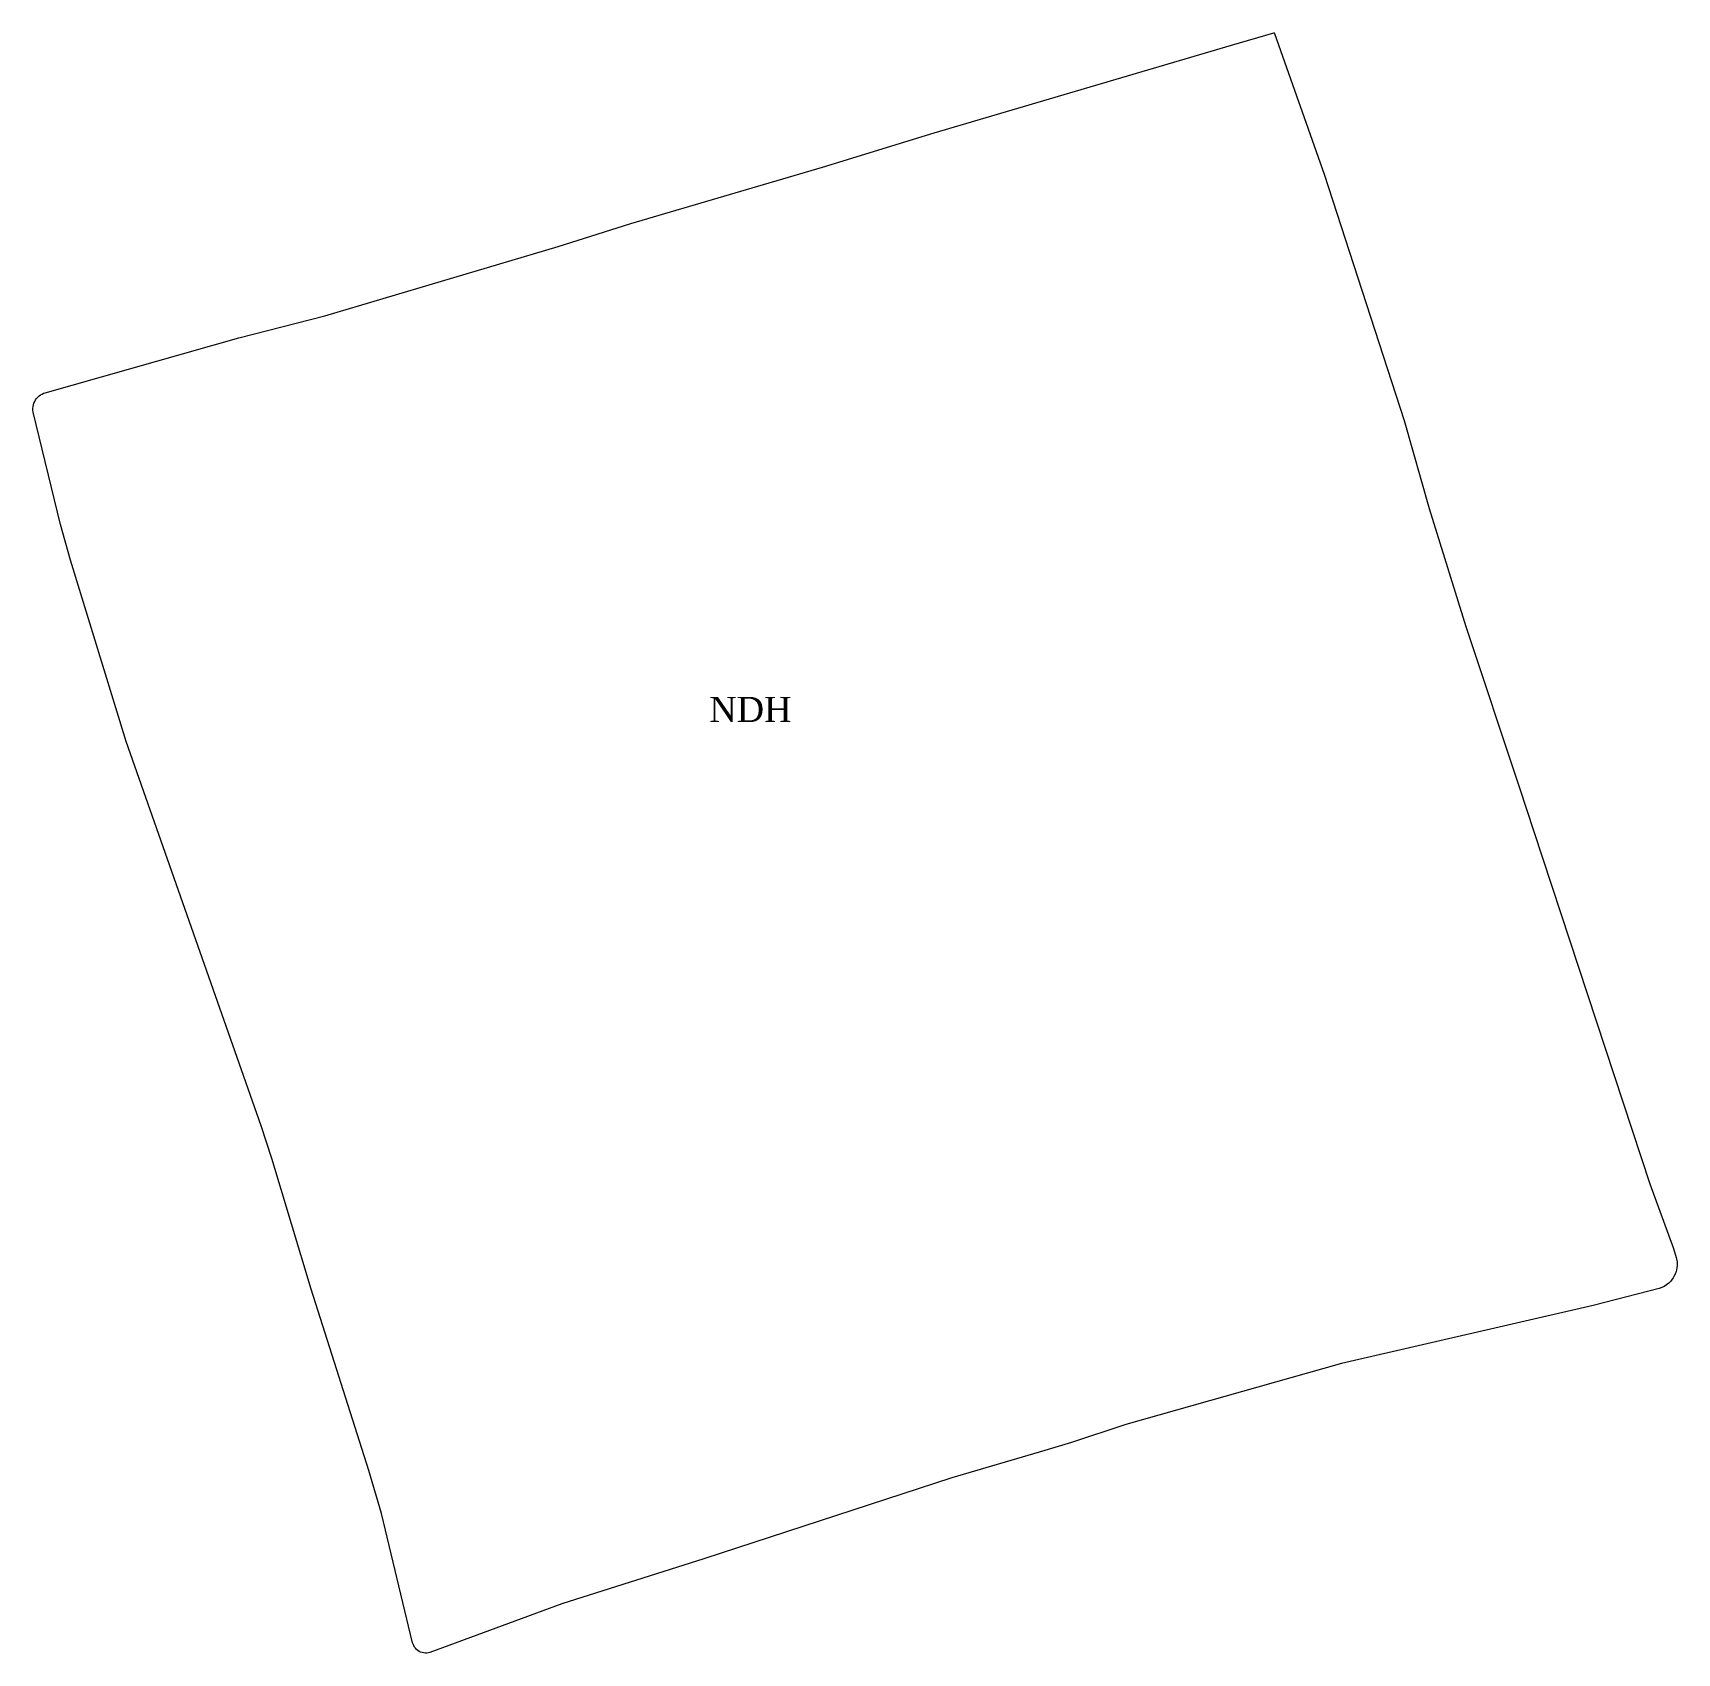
# Model space of a CAD drawing. Header units: metres. Extents: x 547407 to 547566, y 1841861 to 1842017.
import ezdxf

# ---------------------------------------------------------------- set-up
doc = ezdxf.new("R2010")
doc.units = ezdxf.units.M
doc.header["$MEASUREMENT"] = 0
doc.layers.add('Level 28', color=7, linetype='Continuous', lineweight=0)
doc.layers.add('Level 30', color=7, linetype='Continuous', lineweight=0)
doc.styles.add('Style-Vntime', font='Vntime.shx')

msp = doc.modelspace()

# ---------------------------------------------------------------- linework, layer by layer
at = {"layer": 'Level 30', "color": 2, "linetype": 'Continuous', "lineweight": 0}
msp.add_line((547550.3412, 1841944.7134), (547551.7307, 1841940.5197), dxfattribs=at)
at = {"layer": 'Level 30', "color": 2, "linetype": 'Continuous', "lineweight": 0, "flags": 128}
msp.add_lwpolyline([(547551.7307, 1841940.5197), (547562.8932, 1841906.5653), (547565.1757, 1841900.3418), (547565.4572, 1841899.4573), (547565.4879, 1841899.3261), (547565.5277, 1841899.0595), (547565.5366, 1841898.9249), (547565.5323, 1841898.6552), (547565.5191, 1841898.5209), (547565.4709, 1841898.2556), (547565.436, 1841898.1253), (547565.3453, 1841897.8717), (547565.2278, 1841897.6299), (547565.1594, 1841897.5142), (547565.0045, 1841897.2953), (547564.9186, 1841897.1926), (547564.7311, 1841897.0024), (547564.5248, 1841896.834), (547564.3023, 1841896.6892), (547564.0664, 1841896.5695), (547563.8201, 1841896.476), (547557.4343, 1841894.8328), (547533.1931, 1841889.2629), (547512.444, 1841883.3783), (547507.2023, 1841881.6463), (547504.6301, 1841880.8612), (547495.6529, 1841878.241), (547471.7769, 1841870.4214), (547458.0982, 1841866.1133), (547445.3906, 1841861.406), (547445.2434, 1841861.3694), (547445.0921, 1841861.35), (547444.9389, 1841861.3483), (547444.786, 1841861.3644), (547444.6356, 1841861.3985), (547444.49, 1841861.4499), (547444.3514, 1841861.5182), (547444.2217, 1841861.6023), (547444.1028, 1841861.7008), (547443.9966, 1841861.8124), (547443.9043, 1841861.9353), (547443.8273, 1841862.0677), (547443.7664, 1841862.2074), (547443.7223, 1841862.3525), (547440.7316, 1841874.7963), (547439.4998, 1841878.9503), (547433.9575, 1841896.4263), (547430.1735, 1841909.0013), (547429.1241, 1841912.1704), (547416.1324, 1841949.1807), (547410.7746, 1841966.6491), (547409.8093, 1841970.1168), (547407.1642, 1841980.9342), (547407.1415, 1841981.1123), (547407.1385, 1841981.2906), (547407.1548, 1841981.467), (547407.1899, 1841981.6393), (547407.243, 1841981.8057), (547407.313, 1841981.9644), (547407.3988, 1841982.1138), (547407.4993, 1841982.2523), (547407.613, 1841982.3788), (547407.7385, 1841982.4921), (547407.8743, 1841982.5913), (547408.0189, 1841982.6756), (547408.1707, 1841982.7443), (547408.3281, 1841982.797), (547426.9909, 1841988.0952), (547435.2657, 1841990.2092), (547457.7375, 1841996.9053), (547464.7565, 1841999.0958), (547483.1998, 1842004.5279), (547493.9567, 1842007.8341), (547522.5983, 1842016.3025), (547526.6753, 1842017.4738), (547526.71, 1842017.4672), (547526.7371, 1842017.4442), (547526.7454, 1842017.428), (547531.5424, 1842003.8542), (547539.2392, 1841980.1214), (547541.6587, 1841971.6542), (547545.1894, 1841960.2619), (547550.3412, 1841944.7134)], dxfattribs=at)

# ---------------------------------------------------------------- texts
at = {"layer": 'Level 28', "color": 1, "lineweight": 0, "style": 'Style-Vntime'}
msp.add_text('NDH', height=2.42159, dxfattribs=at).set_placement((547472.2985, 1841951.0716))

doc.saveas('drawing.dxf')
